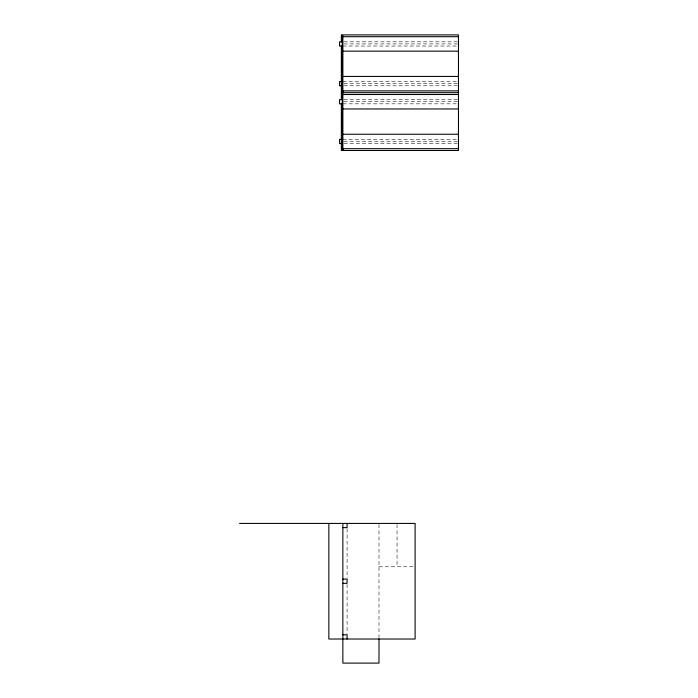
<?xml version="1.0" encoding="UTF-8"?>
<svg xmlns="http://www.w3.org/2000/svg" width="698" height="698" viewBox="0 0 698 698"><rect width="100%" height="100%" fill="white"/><g stroke="black" fill="none" stroke-linecap="round" stroke-linejoin="round"><path stroke-width="0.52" stroke-dasharray="3.49 2.62" d="M343.957 41.828L457.373 41.828M343.957 43.93L457.373 43.93M342.866 46.042L457.373 46.042M342.866 81.561L457.373 81.561M343.957 83.664L457.373 83.664M343.957 85.775L457.373 85.775M343.957 99.622L457.373 99.622M343.957 101.734L457.373 101.734M342.866 103.836L457.373 103.836M342.866 139.356L457.373 139.356M343.957 141.467L457.373 141.467M343.957 143.57L457.373 143.57M378.988 566.767L414.054 566.767M397.049 524.503L397.049 566.767M378.988 524.503L378.988 639.019M347.081 528.709L347.081 578.04M347.081 584.4L347.081 633.732"/><path stroke-width="1.05" d="M342.264 36.706L458.464 36.706M342.264 41.828L339.551 41.828L339.551 46.042L342.264 46.042M342.264 51.155L458.464 51.155M342.264 76.44L458.464 76.44M341.357 81.561L339.551 81.561L339.551 85.775L342.264 85.775M342.264 90.888L458.464 90.888M341.357 92.694L342.264 92.694M458.464 92.694L342.866 92.694L342.849 90.888M342.264 94.509L458.464 94.509M342.264 99.622L339.551 99.622L339.551 103.836L342.264 103.836M342.264 108.958L458.464 108.958M342.264 134.243L458.464 134.243M341.357 139.356L339.551 139.356L339.551 143.57L342.264 143.57M342.264 148.691L458.464 148.691M342.866 150.498L458.464 150.498L458.464 34.9L342.866 34.9L342.866 150.498L342.849 148.691M239.536 523.421L415.118 523.421L415.118 639.019L328.845 639.019L328.845 523.421M342.866 527.636L347.081 527.636L347.081 523.421M342.866 579.113L347.081 579.113L347.081 583.327L342.866 583.327M342.866 634.805L347.081 634.805L347.081 639.019M378.988 639.019L378.988 663.1L342.866 663.1L342.866 523.421M341.357 41.828L341.357 34.9L342.264 34.9L342.264 150.498L341.357 150.498L341.357 103.836M341.357 46.042L341.357 99.622"/></g></svg>
